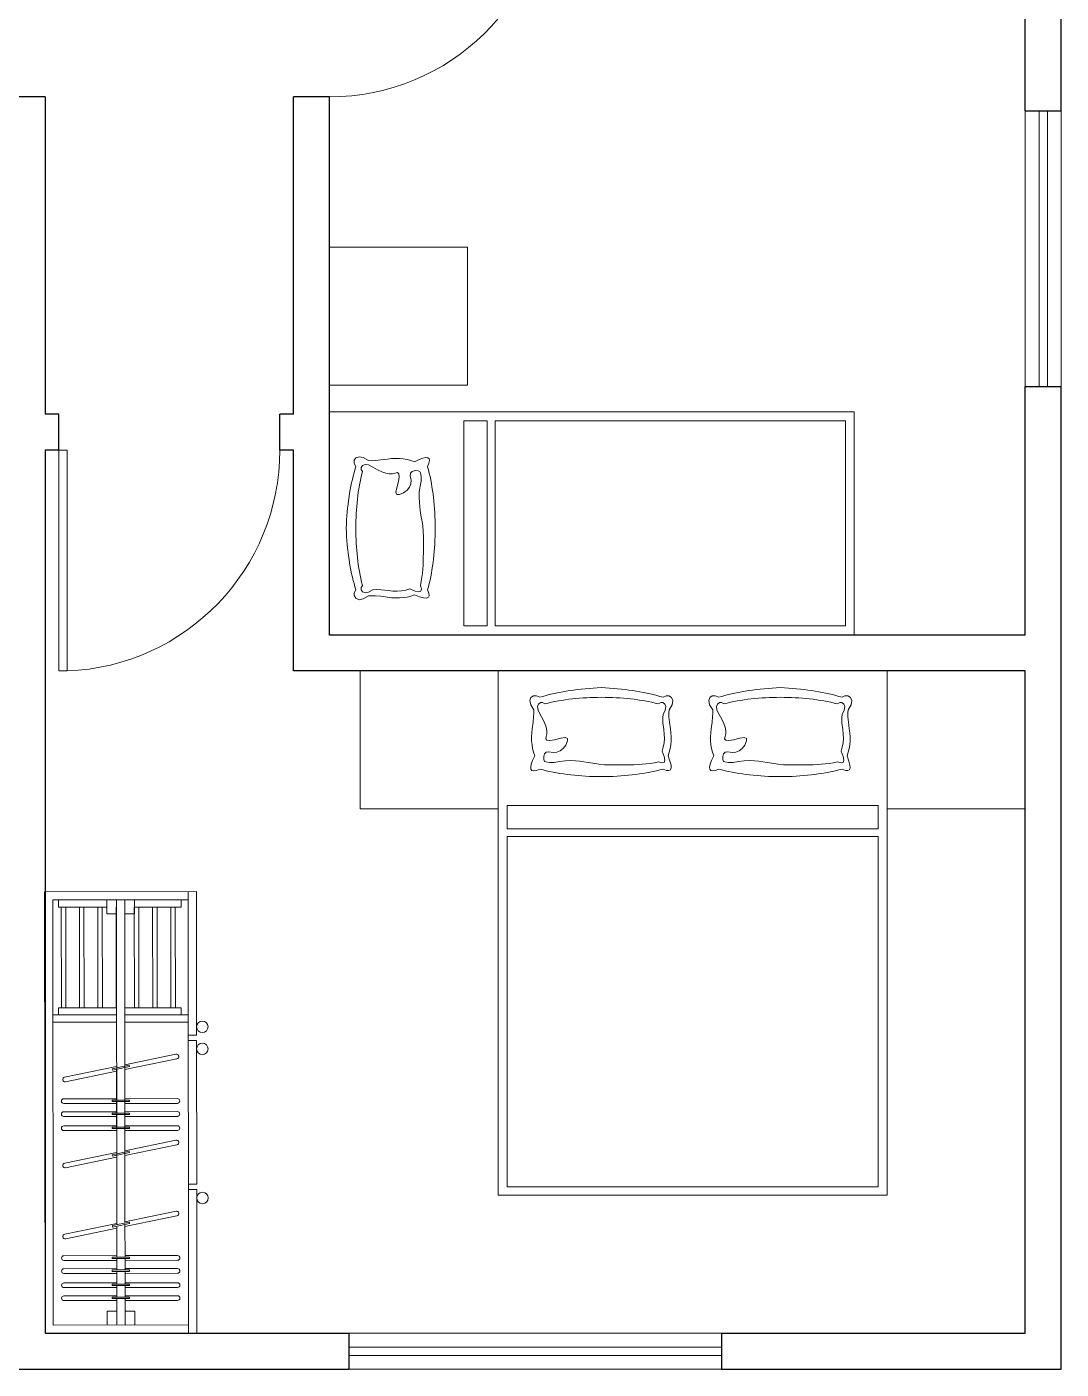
# Model space of a CAD drawing. Header units: centimetres. Extents: x -15692 to -14942, y 4339 to 5301.
# Drawn here: x -15316.5 to -14941.9, y 4339.4 to 4825.8 of the extents above; entities that cross this region are included whole.
import ezdxf

# ---------------------------------------------------------------- set-up
doc = ezdxf.new("R2010")
doc.units = ezdxf.units.CM
for name, color, linetype, lineweight in [('Janela', 92, 'Continuous', 15), ('Objetos', 34, 'Continuous', 13), ('Paredes', 154, 'Continuous', 25), ('Porta', 30, 'Continuous', 15)]:
    doc.layers.add(name, color=color, linetype=linetype, lineweight=lineweight)

# ---------------------------------------------------------------- blocks, each defined once
blk = doc.blocks.new('cama_casal')
at = {"layer": 'Objetos'}
for p, q in [((-0.7045, 0), (-1.2045, 0)), ((-1.2045, 0), (-1.2045, -0.5)), ((-0.7045, -1.9), (-0.7045, 0)), ((-0.7045, 0), (0.7045, 0)), ((-0.7045, -0.5), (-0.7045, 0)), ((0.7045, 0), (0.7045, -0.5)), ((1.2045, 0), (0.7045, 0)), ((0.7045, 0), (0.7045, -1.9)), ((1.2045, -0.5), (1.2045, 0)), ((-0.5856, -0.0962), (-0.5899, -0.1075)), ((-0.5769, -0.0902), (-0.5856, -0.0962)), ((-0.5661, -0.0899), (-0.5769, -0.0902)), ((-0.5537, -0.0956), (-0.5661, -0.0899)), ((-0.5425, -0.0923), (-0.5537, -0.0956)), ((-0.5311, -0.0891), (-0.5425, -0.0923)), ((-0.5195, -0.086), (-0.5311, -0.0891)), ((-0.5076, -0.0832), (-0.5195, -0.086)), ((-0.4955, -0.0805), (-0.5076, -0.0832)), ((-0.4831, -0.0779), (-0.4955, -0.0805)), ((-0.4705, -0.0755), (-0.4831, -0.0779)), ((-0.4576, -0.0733), (-0.4705, -0.0755)), ((-0.4445, -0.0712), (-0.4576, -0.0733)), ((-0.4311, -0.0693), (-0.4445, -0.0712)), ((-0.4175, -0.0676), (-0.4311, -0.0693)), ((-0.4036, -0.066), (-0.4175, -0.0676)), ((-0.3895, -0.0646), (-0.4036, -0.066)), ((-0.3969, -0.0978), (-0.3838, -0.097)), ((-0.3752, -0.0633), (-0.3895, -0.0646)), ((-0.3838, -0.097), (-0.3707, -0.0964)), ((-0.3606, -0.0623), (-0.3752, -0.0633)), ((-0.3707, -0.0964), (-0.3574, -0.0959)), ((-0.3457, -0.0613), (-0.3606, -0.0623)), ((-0.3574, -0.0959), (-0.3441, -0.0957)), ((-0.3306, -0.0606), (-0.3457, -0.0613)), ((-0.3441, -0.0957), (-0.3306, -0.0956)), ((-0.3157, -0.0613), (-0.3306, -0.0606)), ((-0.3306, -0.0956), (-0.3171, -0.0957)), ((-0.3171, -0.0957), (-0.3036, -0.0959)), ((-0.3009, -0.0623), (-0.3157, -0.0613)), ((-0.3036, -0.0959), (-0.2903, -0.0964)), ((-0.2864, -0.0633), (-0.3009, -0.0623)), ((-0.2903, -0.0964), (-0.277, -0.097)), ((-0.2721, -0.0646), (-0.2864, -0.0633)), ((-0.277, -0.097), (-0.2638, -0.0978)), ((-0.258, -0.066), (-0.2721, -0.0646)), ((-0.2442, -0.0676), (-0.258, -0.066)), ((-0.2306, -0.0693), (-0.2442, -0.0676)), ((-0.2172, -0.0712), (-0.2306, -0.0693)), ((-0.2041, -0.0733), (-0.2172, -0.0712)), ((-0.1911, -0.0755), (-0.2041, -0.0733)), ((-0.1784, -0.0779), (-0.1911, -0.0755)), ((-0.166, -0.0805), (-0.1784, -0.0779)), ((-0.1537, -0.0832), (-0.166, -0.0805)), ((-0.1417, -0.086), (-0.1537, -0.0832)), ((-0.1299, -0.0891), (-0.1417, -0.086)), ((-0.1183, -0.0923), (-0.1299, -0.0891)), ((-0.107, -0.0956), (-0.1183, -0.0923)), ((-0.0964, -0.0899), (-0.107, -0.0956)), ((-0.0863, -0.0902), (-0.0964, -0.0899)), ((-0.077, -0.0962), (-0.0863, -0.0902)), ((-0.0717, -0.1075), (-0.077, -0.0962)), ((0.0625, -0.0962), (0.0582, -0.1075)), ((0.0712, -0.0902), (0.0625, -0.0962)), ((0.082, -0.0899), (0.0712, -0.0902)), ((0.0944, -0.0956), (0.082, -0.0899)), ((0.1055, -0.0923), (0.0944, -0.0956)), ((0.1169, -0.0891), (0.1055, -0.0923)), ((0.1286, -0.086), (0.1169, -0.0891)), ((0.1405, -0.0832), (0.1286, -0.086)), ((0.1526, -0.0805), (0.1405, -0.0832)), ((0.165, -0.0779), (0.1526, -0.0805)), ((0.1776, -0.0755), (0.165, -0.0779)), ((0.1905, -0.0733), (0.1776, -0.0755)), ((0.2036, -0.0712), (0.1905, -0.0733)), ((0.217, -0.0693), (0.2036, -0.0712)), ((0.2306, -0.0676), (0.217, -0.0693)), ((0.2444, -0.066), (0.2306, -0.0676)), ((0.2586, -0.0646), (0.2444, -0.066)), ((0.2512, -0.0978), (0.2643, -0.097)), ((0.2729, -0.0633), (0.2586, -0.0646)), ((0.2643, -0.097), (0.2774, -0.0964)), ((0.2875, -0.0623), (0.2729, -0.0633)), ((0.2774, -0.0964), (0.2907, -0.0959)), ((0.3024, -0.0613), (0.2875, -0.0623)), ((0.2907, -0.0959), (0.304, -0.0957)), ((0.3174, -0.0606), (0.3024, -0.0613)), ((0.304, -0.0957), (0.3174, -0.0956)), ((0.3324, -0.0613), (0.3174, -0.0606)), ((0.3174, -0.0956), (0.331, -0.0957)), ((0.331, -0.0957), (0.3445, -0.0959)), ((0.3472, -0.0623), (0.3324, -0.0613)), ((0.3445, -0.0959), (0.3578, -0.0964)), ((0.3617, -0.0633), (0.3472, -0.0623)), ((0.3578, -0.0964), (0.3711, -0.097)), ((0.376, -0.0646), (0.3617, -0.0633)), ((0.3711, -0.097), (0.3843, -0.0978)), ((0.3901, -0.066), (0.376, -0.0646)), ((0.4039, -0.0676), (0.3901, -0.066)), ((0.4175, -0.0693), (0.4039, -0.0676)), ((0.4309, -0.0712), (0.4175, -0.0693)), ((0.444, -0.0733), (0.4309, -0.0712)), ((0.457, -0.0755), (0.444, -0.0733)), ((0.4696, -0.0779), (0.457, -0.0755)), ((0.4821, -0.0805), (0.4696, -0.0779)), ((0.4944, -0.0832), (0.4821, -0.0805)), ((0.5064, -0.086), (0.4944, -0.0832)), ((0.5182, -0.0891), (0.5064, -0.086)), ((0.5298, -0.0923), (0.5182, -0.0891)), ((0.5411, -0.0956), (0.5298, -0.0923)), ((0.5517, -0.0899), (0.5411, -0.0956)), ((0.5618, -0.0902), (0.5517, -0.0899)), ((0.5711, -0.0962), (0.5618, -0.0902)), ((0.5764, -0.1075), (0.5711, -0.0962)), ((-0.5899, -0.1075), (-0.5866, -0.1225)), ((-0.5866, -0.1225), (-0.5756, -0.1412)), ((-0.5756, -0.1412), (-0.5752, -0.1518)), ((-0.562, -0.1295), (-0.5581, -0.12)), ((-0.56, -0.142), (-0.562, -0.1295)), ((-0.5518, -0.1574), (-0.56, -0.142)), ((-0.5581, -0.12), (-0.5513, -0.1148)), ((-0.5513, -0.1148), (-0.5436, -0.1145)), ((-0.5436, -0.1145), (-0.5356, -0.1193)), ((-0.5356, -0.1193), (-0.5233, -0.1164)), ((-0.5233, -0.1164), (-0.5111, -0.1136)), ((-0.5111, -0.1136), (-0.4987, -0.1111)), ((-0.4987, -0.1111), (-0.4862, -0.1088)), ((-0.4862, -0.1088), (-0.4737, -0.1066)), ((-0.4737, -0.1066), (-0.4611, -0.1047)), ((-0.4611, -0.1047), (-0.4484, -0.1029)), ((-0.4484, -0.1029), (-0.4357, -0.1014)), ((-0.4357, -0.1014), (-0.4228, -0.1)), ((-0.4228, -0.1), (-0.4099, -0.0988)), ((-0.4099, -0.0988), (-0.3969, -0.0978)), ((-0.2638, -0.0978), (-0.2506, -0.0988)), ((-0.2506, -0.0988), (-0.2376, -0.1)), ((-0.2376, -0.1), (-0.2246, -0.1014)), ((-0.2246, -0.1014), (-0.2117, -0.1029)), ((-0.2117, -0.1029), (-0.1988, -0.1047)), ((-0.1988, -0.1047), (-0.1861, -0.1066)), ((-0.1861, -0.1066), (-0.1734, -0.1088)), ((-0.1734, -0.1088), (-0.1607, -0.1111)), ((-0.1607, -0.1111), (-0.1482, -0.1136)), ((-0.1482, -0.1136), (-0.1357, -0.1164)), ((-0.1357, -0.1164), (-0.1232, -0.1193)), ((-0.1232, -0.1193), (-0.1153, -0.1145)), ((-0.1153, -0.1145), (-0.1078, -0.1148)), ((-0.1078, -0.1148), (-0.1007, -0.12)), ((-0.0991, -0.142), (-0.107, -0.1574)), ((-0.1007, -0.12), (-0.0969, -0.1295)), ((-0.0969, -0.1295), (-0.0991, -0.142)), ((-0.0862, -0.1518), (-0.0851, -0.1412)), ((-0.0851, -0.1412), (-0.0745, -0.1225)), ((-0.0745, -0.1225), (-0.0717, -0.1075)), ((0.0582, -0.1075), (0.0615, -0.1225)), ((0.0615, -0.1225), (0.0725, -0.1412)), ((0.0725, -0.1412), (0.0729, -0.1518)), ((0.0861, -0.1295), (0.09, -0.12)), ((0.0881, -0.142), (0.0861, -0.1295)), ((0.0963, -0.1574), (0.0881, -0.142)), ((0.09, -0.12), (0.0968, -0.1148)), ((0.0968, -0.1148), (0.1045, -0.1145)), ((0.1045, -0.1145), (0.1125, -0.1193)), ((0.1125, -0.1193), (0.1247, -0.1164)), ((0.1247, -0.1164), (0.137, -0.1136)), ((0.137, -0.1136), (0.1494, -0.1111)), ((0.1494, -0.1111), (0.1618, -0.1088)), ((0.1618, -0.1088), (0.1744, -0.1066)), ((0.1744, -0.1066), (0.187, -0.1047)), ((0.187, -0.1047), (0.1996, -0.1029)), ((0.1996, -0.1029), (0.2124, -0.1014)), ((0.2124, -0.1014), (0.2252, -0.1)), ((0.2252, -0.1), (0.2382, -0.0988)), ((0.2382, -0.0988), (0.2512, -0.0978)), ((0.3843, -0.0978), (0.3975, -0.0988)), ((0.3975, -0.0988), (0.4105, -0.1)), ((0.4105, -0.1), (0.4235, -0.1014)), ((0.4235, -0.1014), (0.4364, -0.1029)), ((0.4364, -0.1029), (0.4493, -0.1047)), ((0.4493, -0.1047), (0.462, -0.1066)), ((0.462, -0.1066), (0.4747, -0.1088)), ((0.4747, -0.1088), (0.4874, -0.1111)), ((0.4874, -0.1111), (0.4999, -0.1136)), ((0.4999, -0.1136), (0.5124, -0.1164)), ((0.5124, -0.1164), (0.5249, -0.1193)), ((0.5249, -0.1193), (0.5328, -0.1145)), ((0.5328, -0.1145), (0.5403, -0.1148)), ((0.5403, -0.1148), (0.5474, -0.12)), ((0.549, -0.142), (0.5411, -0.1574)), ((0.5474, -0.12), (0.5512, -0.1295)), ((0.5512, -0.1295), (0.549, -0.142)), ((0.5619, -0.1518), (0.563, -0.1412)), ((0.563, -0.1412), (0.5736, -0.1225)), ((0.5736, -0.1225), (0.5764, -0.1075)), ((-0.578, -0.186), (-0.5812, -0.2099)), ((-0.576, -0.1667), (-0.578, -0.186)), ((-0.5752, -0.1518), (-0.576, -0.1667)), ((-0.5421, -0.1745), (-0.5518, -0.1574)), ((-0.5349, -0.1901), (-0.5421, -0.1745)), ((-0.5302, -0.2042), (-0.5349, -0.1901)), ((-0.107, -0.1574), (-0.1084, -0.1693)), ((-0.1084, -0.1693), (-0.1076, -0.1876)), ((-0.1076, -0.1876), (-0.1045, -0.2124)), ((-0.0857, -0.1667), (-0.0862, -0.1518)), ((-0.0839, -0.186), (-0.0857, -0.1667)), ((-0.0807, -0.2099), (-0.0839, -0.186)), ((0.0701, -0.186), (0.0669, -0.2099)), ((0.0721, -0.1667), (0.0701, -0.186)), ((0.0729, -0.1518), (0.0721, -0.1667)), ((0.106, -0.1745), (0.0963, -0.1574)), ((0.1132, -0.1901), (0.106, -0.1745)), ((0.1179, -0.2042), (0.1132, -0.1901)), ((0.5411, -0.1574), (0.5397, -0.1693)), ((0.5397, -0.1693), (0.5405, -0.1876)), ((0.5405, -0.1876), (0.5436, -0.2124)), ((0.5624, -0.1667), (0.5619, -0.1518)), ((0.5642, -0.186), (0.5624, -0.1667)), ((0.5674, -0.2099), (0.5642, -0.186)), ((-0.5828, -0.2248), (-0.5835, -0.2393)), ((-0.5835, -0.2393), (-0.5831, -0.2536)), ((-0.5812, -0.2099), (-0.5828, -0.2248)), ((-0.5323, -0.2461), (-0.5306, -0.2374)), ((-0.5306, -0.2374), (-0.528, -0.2279)), ((-0.5279, -0.2168), (-0.5302, -0.2042)), ((-0.528, -0.2279), (-0.5279, -0.2168)), ((-0.4614, -0.2411), (-0.4768, -0.2437)), ((-0.4533, -0.2445), (-0.4614, -0.2411)), ((-0.1045, -0.2124), (-0.1026, -0.2291)), ((-0.1026, -0.2291), (-0.1023, -0.2453)), ((-0.0788, -0.2248), (-0.0807, -0.2099)), ((-0.0779, -0.2393), (-0.0788, -0.2248)), ((-0.078, -0.2536), (-0.0779, -0.2393)), ((0.0653, -0.2248), (0.0646, -0.2393)), ((0.0646, -0.2393), (0.065, -0.2536)), ((0.0669, -0.2099), (0.0653, -0.2248)), ((0.1158, -0.2461), (0.1175, -0.2374)), ((0.1175, -0.2374), (0.1201, -0.2279)), ((0.1202, -0.2168), (0.1179, -0.2042)), ((0.1201, -0.2279), (0.1202, -0.2168)), ((0.1867, -0.2411), (0.1712, -0.2437)), ((0.1948, -0.2445), (0.1867, -0.2411)), ((0.5436, -0.2124), (0.5455, -0.2291)), ((0.5455, -0.2291), (0.5458, -0.2453)), ((0.5693, -0.2248), (0.5674, -0.2099)), ((0.5702, -0.2393), (0.5693, -0.2248)), ((0.5701, -0.2536), (0.5702, -0.2393)), ((-0.5831, -0.2536), (-0.5818, -0.2676)), ((-0.5818, -0.2676), (-0.5795, -0.2813)), ((-0.5795, -0.2813), (-0.5761, -0.2948)), ((-0.5278, -0.2511), (-0.5323, -0.2461)), ((-0.517, -0.2524), (-0.5278, -0.2511)), ((-0.5, -0.25), (-0.517, -0.2524)), ((-0.4768, -0.2437), (-0.5, -0.25)), ((-0.4916, -0.2945), (-0.4794, -0.2897)), ((-0.4794, -0.2897), (-0.4687, -0.281)), ((-0.4687, -0.281), (-0.4593, -0.2687)), ((-0.4593, -0.2687), (-0.4527, -0.2537)), ((-0.4527, -0.2537), (-0.4533, -0.2445)), ((-0.1063, -0.2763), (-0.1107, -0.2912)), ((-0.1107, -0.2912), (-0.1031, -0.3104)), ((-0.1035, -0.261), (-0.1063, -0.2763)), ((-0.1023, -0.2453), (-0.1035, -0.261)), ((-0.0846, -0.2948), (-0.0813, -0.2813)), ((-0.0813, -0.2813), (-0.0792, -0.2676)), ((-0.0792, -0.2676), (-0.078, -0.2536)), ((0.065, -0.2536), (0.0663, -0.2676)), ((0.0663, -0.2676), (0.0686, -0.2813)), ((0.0686, -0.2813), (0.072, -0.2948)), ((0.1203, -0.2511), (0.1158, -0.2461)), ((0.1311, -0.2524), (0.1203, -0.2511)), ((0.1481, -0.25), (0.1311, -0.2524)), ((0.1712, -0.2437), (0.1481, -0.25)), ((0.1565, -0.2945), (0.1687, -0.2897)), ((0.1687, -0.2897), (0.1794, -0.281)), ((0.1794, -0.281), (0.1887, -0.2687)), ((0.1887, -0.2687), (0.1954, -0.2537)), ((0.1954, -0.2537), (0.1948, -0.2445)), ((0.5418, -0.2763), (0.5374, -0.2912)), ((0.5374, -0.2912), (0.545, -0.3104)), ((0.5446, -0.261), (0.5418, -0.2763)), ((0.5458, -0.2453), (0.5446, -0.261)), ((0.5635, -0.2948), (0.5668, -0.2813)), ((0.5668, -0.2813), (0.5689, -0.2676)), ((0.5689, -0.2676), (0.5701, -0.2536)), ((-0.5844, -0.3384), (-0.5865, -0.3489)), ((-0.5795, -0.3247), (-0.5844, -0.3384)), ((-0.5718, -0.308), (-0.5795, -0.3247)), ((-0.5761, -0.2948), (-0.5718, -0.308)), ((-0.5393, -0.3105), (-0.5364, -0.3002)), ((-0.539, -0.3214), (-0.5393, -0.3105)), ((-0.5367, -0.3278), (-0.539, -0.3214)), ((-0.5318, -0.3299), (-0.5367, -0.3278)), ((-0.5364, -0.3002), (-0.5302, -0.2942)), ((-0.5181, -0.3322), (-0.5318, -0.3299)), ((-0.5302, -0.2942), (-0.5206, -0.293)), ((-0.5206, -0.293), (-0.5053, -0.2956)), ((-0.5016, -0.3317), (-0.5181, -0.3322)), ((-0.5053, -0.2956), (-0.4916, -0.2945)), ((-0.4825, -0.3286), (-0.5016, -0.3317)), ((-0.4618, -0.3255), (-0.4825, -0.3286)), ((-0.4423, -0.3247), (-0.4618, -0.3255)), ((-0.4237, -0.3261), (-0.4423, -0.3247)), ((-0.4096, -0.3273), (-0.4237, -0.3261)), ((-0.3944, -0.329), (-0.4096, -0.3273)), ((-0.3782, -0.3313), (-0.3944, -0.329)), ((-0.3613, -0.3343), (-0.3782, -0.3313)), ((-0.3392, -0.3378), (-0.3613, -0.3343)), ((-0.3192, -0.3399), (-0.3392, -0.3378)), ((-0.3013, -0.3405), (-0.3192, -0.3399)), ((-0.2549, -0.3404), (-0.27, -0.3405)), ((-0.24, -0.3403), (-0.2549, -0.3404)), ((-0.2255, -0.3401), (-0.24, -0.3403)), ((-0.2113, -0.3399), (-0.2255, -0.3401)), ((-0.1971, -0.3394), (-0.2113, -0.3399)), ((-0.1828, -0.3384), (-0.1971, -0.3394)), ((-0.1682, -0.337), (-0.1828, -0.3384)), ((-0.1534, -0.3351), (-0.1682, -0.337)), ((-0.1384, -0.3328), (-0.1534, -0.3351)), ((-0.1232, -0.3299), (-0.1384, -0.3328)), ((-0.1104, -0.3335), (-0.1232, -0.3299)), ((-0.1029, -0.3315), (-0.1104, -0.3335)), ((-0.1031, -0.3104), (-0.1004, -0.3238)), ((-0.1004, -0.3238), (-0.1029, -0.3315)), ((-0.0888, -0.308), (-0.0846, -0.2948)), ((-0.0888, -0.308), (-0.0888, -0.308)), ((-0.0821, -0.3264), (-0.0888, -0.308)), ((-0.0784, -0.3409), (-0.0821, -0.3264)), ((0.0636, -0.3384), (0.0616, -0.3489)), ((0.0685, -0.3247), (0.0636, -0.3384)), ((0.0763, -0.308), (0.0685, -0.3247)), ((0.072, -0.2948), (0.0763, -0.308)), ((0.1088, -0.3105), (0.1117, -0.3002)), ((0.109, -0.3214), (0.1088, -0.3105)), ((0.1114, -0.3278), (0.109, -0.3214)), ((0.1163, -0.3299), (0.1114, -0.3278)), ((0.1117, -0.3002), (0.1179, -0.2942)), ((0.13, -0.3322), (0.1163, -0.3299)), ((0.1179, -0.2942), (0.1275, -0.293)), ((0.1275, -0.293), (0.1428, -0.2956)), ((0.1464, -0.3317), (0.13, -0.3322)), ((0.1428, -0.2956), (0.1565, -0.2945)), ((0.1656, -0.3286), (0.1464, -0.3317)), ((0.1863, -0.3255), (0.1656, -0.3286)), ((0.2058, -0.3247), (0.1863, -0.3255)), ((0.2244, -0.3261), (0.2058, -0.3247)), ((0.2385, -0.3273), (0.2244, -0.3261)), ((0.2537, -0.329), (0.2385, -0.3273)), ((0.2699, -0.3313), (0.2537, -0.329)), ((0.2868, -0.3343), (0.2699, -0.3313)), ((0.3089, -0.3378), (0.2868, -0.3343)), ((0.3289, -0.3399), (0.3089, -0.3378)), ((0.3468, -0.3405), (0.3289, -0.3399)), ((0.3932, -0.3404), (0.3781, -0.3405)), ((0.408, -0.3403), (0.3932, -0.3404)), ((0.4226, -0.3401), (0.408, -0.3403)), ((0.4368, -0.3399), (0.4226, -0.3401)), ((0.4509, -0.3394), (0.4368, -0.3399)), ((0.4653, -0.3384), (0.4509, -0.3394)), ((0.4799, -0.337), (0.4653, -0.3384)), ((0.4947, -0.3351), (0.4799, -0.337)), ((0.5097, -0.3328), (0.4947, -0.3351)), ((0.5249, -0.3299), (0.5097, -0.3328)), ((0.5376, -0.3335), (0.5249, -0.3299)), ((0.5452, -0.3315), (0.5376, -0.3335)), ((0.545, -0.3104), (0.5476, -0.3238)), ((0.5476, -0.3238), (0.5452, -0.3315)), ((0.5592, -0.308), (0.5635, -0.2948)), ((0.566, -0.3264), (0.5592, -0.308)), ((0.5592, -0.308), (0.5592, -0.308)), ((0.5697, -0.3409), (0.566, -0.3264)), ((-0.5865, -0.3489), (-0.5857, -0.3564)), ((-0.5857, -0.3564), (-0.582, -0.3607)), ((-0.582, -0.3607), (-0.5755, -0.3621)), ((-0.5755, -0.3621), (-0.5661, -0.3603)), ((-0.5661, -0.3603), (-0.5537, -0.3555)), ((-0.5537, -0.3555), (-0.5419, -0.3586)), ((-0.5419, -0.3586), (-0.53, -0.3615)), ((-0.53, -0.3615), (-0.5179, -0.3643)), ((-0.5179, -0.3643), (-0.5056, -0.3668)), ((-0.5056, -0.3668), (-0.4931, -0.3692)), ((-0.4931, -0.3692), (-0.4805, -0.3714)), ((-0.4805, -0.3714), (-0.4677, -0.3734)), ((-0.4677, -0.3734), (-0.4548, -0.3752)), ((-0.4548, -0.3752), (-0.4417, -0.3768)), ((-0.4417, -0.3768), (-0.4284, -0.3783)), ((-0.4284, -0.3783), (-0.4149, -0.3795)), ((-0.4149, -0.3795), (-0.4013, -0.3806)), ((-0.4013, -0.3806), (-0.3875, -0.3814)), ((-0.3875, -0.3814), (-0.3735, -0.3821)), ((-0.3735, -0.3821), (-0.3594, -0.3826)), ((-0.3594, -0.3826), (-0.3451, -0.3829)), ((-0.3451, -0.3829), (-0.3306, -0.383)), ((-0.3306, -0.383), (-0.3161, -0.3829)), ((-0.3161, -0.3829), (-0.3017, -0.3826)), ((-0.3017, -0.3826), (-0.2875, -0.3821)), ((-0.2855, -0.3405), (-0.3013, -0.3405)), ((-0.2875, -0.3821), (-0.2734, -0.3814)), ((-0.27, -0.3405), (-0.2855, -0.3405)), ((-0.2734, -0.3814), (-0.2596, -0.3806)), ((-0.2596, -0.3806), (-0.2459, -0.3795)), ((-0.2459, -0.3795), (-0.2324, -0.3783)), ((-0.2324, -0.3783), (-0.2191, -0.3768)), ((-0.2191, -0.3768), (-0.2059, -0.3752)), ((-0.2059, -0.3752), (-0.1929, -0.3734)), ((-0.1929, -0.3734), (-0.1802, -0.3714)), ((-0.1802, -0.3714), (-0.1675, -0.3692)), ((-0.1675, -0.3692), (-0.1551, -0.3668)), ((-0.1551, -0.3668), (-0.1428, -0.3643)), ((-0.1428, -0.3643), (-0.1307, -0.3615)), ((-0.1307, -0.3615), (-0.1187, -0.3586)), ((-0.1187, -0.3586), (-0.107, -0.3555)), ((-0.107, -0.3555), (-0.0949, -0.3603)), ((-0.0949, -0.3603), (-0.086, -0.3612)), ((-0.086, -0.3612), (-0.0804, -0.3583)), ((-0.0804, -0.3583), (-0.0778, -0.3516)), ((-0.0778, -0.3516), (-0.0784, -0.3409)), ((0.0616, -0.3489), (0.0624, -0.3564)), ((0.0624, -0.3564), (0.066, -0.3607)), ((0.066, -0.3607), (0.0726, -0.3621)), ((0.0726, -0.3621), (0.082, -0.3603)), ((0.082, -0.3603), (0.0944, -0.3555)), ((0.0944, -0.3555), (0.1062, -0.3586)), ((0.1062, -0.3586), (0.1181, -0.3615)), ((0.1181, -0.3615), (0.1302, -0.3643)), ((0.1302, -0.3643), (0.1425, -0.3668)), ((0.1425, -0.3668), (0.1549, -0.3692)), ((0.1549, -0.3692), (0.1676, -0.3714)), ((0.1676, -0.3714), (0.1803, -0.3734)), ((0.1803, -0.3734), (0.1933, -0.3752)), ((0.1933, -0.3752), (0.2064, -0.3768)), ((0.2064, -0.3768), (0.2197, -0.3783)), ((0.2197, -0.3783), (0.2332, -0.3795)), ((0.2332, -0.3795), (0.2468, -0.3806)), ((0.2468, -0.3806), (0.2606, -0.3814)), ((0.2606, -0.3814), (0.2745, -0.3821)), ((0.2745, -0.3821), (0.2887, -0.3826)), ((0.2887, -0.3826), (0.303, -0.3829)), ((0.303, -0.3829), (0.3174, -0.383)), ((0.3174, -0.383), (0.332, -0.3829)), ((0.332, -0.3829), (0.3464, -0.3826)), ((0.3464, -0.3826), (0.3606, -0.3821)), ((0.3626, -0.3405), (0.3468, -0.3405)), ((0.3606, -0.3821), (0.3747, -0.3814)), ((0.3781, -0.3405), (0.3626, -0.3405)), ((0.3747, -0.3814), (0.3885, -0.3806)), ((0.3885, -0.3806), (0.4022, -0.3795)), ((0.4022, -0.3795), (0.4157, -0.3783)), ((0.4157, -0.3783), (0.429, -0.3768)), ((0.429, -0.3768), (0.4422, -0.3752)), ((0.4422, -0.3752), (0.4551, -0.3734)), ((0.4551, -0.3734), (0.4679, -0.3714)), ((0.4679, -0.3714), (0.4806, -0.3692)), ((0.4806, -0.3692), (0.493, -0.3668)), ((0.493, -0.3668), (0.5053, -0.3643)), ((0.5053, -0.3643), (0.5174, -0.3615)), ((0.5174, -0.3615), (0.5294, -0.3586)), ((0.5294, -0.3586), (0.5411, -0.3555)), ((0.5411, -0.3555), (0.5532, -0.3603)), ((0.5532, -0.3603), (0.562, -0.3612)), ((0.562, -0.3612), (0.5677, -0.3583)), ((0.5677, -0.3583), (0.5703, -0.3516)), ((0.5703, -0.3516), (0.5697, -0.3409)), ((-1.2045, -0.5), (-0.7045, -0.5)), ((0.6714, -0.4873), (-0.6714, -0.4873)), ((-0.6714, -0.4873), (-0.6714, -0.5717)), ((0.6714, -0.5717), (0.6714, -0.4873)), ((0.7045, -0.5), (1.2045, -0.5)), ((-0.6714, -0.5717), (0.6714, -0.5717)), ((0.6714, -0.6004), (-0.6714, -0.6004)), ((-0.6714, -0.6004), (-0.6714, -1.8694)), ((0.6714, -1.8694), (0.6714, -0.6004)), ((-0.6714, -1.8694), (0.6714, -1.8694)), ((0.7045, -1.9), (-0.7045, -1.9))]:
    blk.add_line(p, q, dxfattribs=at)
blk = doc.blocks.new('guarda_roupa')
at = {"layer": 'Objetos'}
for p, q in [((-0.8005, 0.5493), (-0.2805, 0.5498)), ((-0.8, -0.0007), (-0.8005, 0.5493)), ((-0.2805, 0.5198), (-0.2805, 0.5498)), ((-0.2605, 0.5498), (0.2595, 0.5502)), ((-0.2605, 0.5198), (-0.2605, 0.5498)), ((0.2595, 0.5502), (0.2595, 0.5202)), ((0.2795, 0.5502), (0.7995, 0.5507)), ((0.2795, 0.5502), (0.2795, 0.5202)), ((0.7995, 0.5507), (0.8, 0.0007)), ((-0.8005, 0.5193), (0.7995, 0.5207)), ((-0.77, 0.0293), (-0.7705, 0.5193)), ((-0.7704, 0.4937), (-0.7445, 0.4937)), ((-0.7445, 0.4937), (-0.7443, 0.3243)), ((-0.3796, 0.494), (-0.3537, 0.4941)), ((-0.3796, 0.494), (-0.3795, 0.2897)), ((-0.3537, 0.5197), (-0.3535, 0.2897)), ((-0.3277, 0.5197), (-0.3275, 0.2897)), ((0.7695, 0.5207), (0.77, 0.0307)), ((-0.3796, 0.4729), (-0.7445, 0.4726)), ((-0.3796, 0.4568), (-0.7444, 0.4565)), ((-0.1731, 0.2898), (-0.2112, 0.4748)), ((-0.1945, 0.4782), (-0.1556, 0.2899)), ((-0.0501, 0.29), (-0.0502, 0.4801)), ((-0.0331, 0.4801), (-0.0329, 0.29)), ((-0.003, 0.29), (-0.0031, 0.4801)), ((0.014, 0.4802), (0.0142, 0.29)), ((0.0483, 0.29), (0.0481, 0.4802)), ((0.0652, 0.4802), (0.0654, 0.2901)), ((0.1386, 0.2901), (0.1005, 0.4751)), ((0.1173, 0.4785), (0.1561, 0.2901)), ((0.3956, 0.2903), (0.3574, 0.4753)), ((0.3742, 0.4787), (0.413, 0.2904)), ((0.5186, 0.2905), (0.5184, 0.4806)), ((0.5356, 0.4806), (0.5357, 0.2905)), ((0.5657, 0.2905), (0.5656, 0.4806)), ((0.5827, 0.4807), (0.5828, 0.2905)), ((0.617, 0.2905), (0.6168, 0.4807)), ((0.6339, 0.4807), (0.6341, 0.2906)), ((0.6641, 0.2906), (0.6639, 0.4807)), ((0.681, 0.4807), (0.6812, 0.2906)), ((-0.3796, 0.4068), (-0.7444, 0.4065)), ((-0.3795, 0.3907), (-0.7444, 0.3903)), ((-0.3795, 0.3407), (-0.7443, 0.3403)), ((-0.7203, 0.3244), (-0.7703, 0.3243)), ((-0.3795, 0.3245), (-0.7443, 0.3242)), ((-0.7203, 0.2894), (-0.7203, 0.3244)), ((-0.1713, 0.3058), (-0.1665, 0.3068)), ((-0.1587, 0.2442), (-0.1713, 0.3058)), ((-0.1665, 0.3068), (-0.1538, 0.2452)), ((-0.0451, 0.2437), (-0.0451, 0.3065)), ((-0.0451, 0.3065), (-0.0402, 0.3065)), ((-0.0402, 0.3065), (-0.0401, 0.2437)), ((0.002, 0.3066), (0.007, 0.3066)), ((0.002, 0.2437), (0.002, 0.3066)), ((0.007, 0.3066), (0.007, 0.2437)), ((0.0532, 0.3066), (0.0582, 0.3066)), ((0.0533, 0.2438), (0.0532, 0.3066)), ((0.0582, 0.3066), (0.0582, 0.2438)), ((0.1404, 0.3061), (0.1453, 0.3071)), ((0.1531, 0.2445), (0.1404, 0.3061)), ((0.1453, 0.3071), (0.158, 0.2455)), ((0.3973, 0.3063), (0.4022, 0.3073)), ((0.41, 0.2447), (0.3973, 0.3063)), ((0.4022, 0.3073), (0.4149, 0.2457)), ((0.5236, 0.307), (0.5285, 0.307)), ((0.5236, 0.2442), (0.5236, 0.307)), ((0.5285, 0.307), (0.5286, 0.2442)), ((0.5707, 0.2442), (0.5707, 0.3071)), ((0.5707, 0.3071), (0.5756, 0.3071)), ((0.5756, 0.3071), (0.5757, 0.2442)), ((0.622, 0.2443), (0.6219, 0.3071)), ((0.6219, 0.3071), (0.6269, 0.3071)), ((0.6269, 0.3071), (0.6269, 0.2443)), ((0.669, 0.3072), (0.674, 0.3072)), ((0.6691, 0.2443), (0.669, 0.3072)), ((0.674, 0.3072), (0.674, 0.2443)), ((0.7697, 0.3257), (0.7197, 0.3256)), ((0.7197, 0.3256), (0.7197, 0.2906)), ((0.4006, 0.2904), (-0.7703, 0.2893)), ((0.4068, 0.2604), (-0.7702, 0.2593)), ((-0.3794, 0.2584), (-0.7443, 0.2581)), ((-0.7202, 0.2244), (-0.7202, 0.2594)), ((-0.3794, 0.2597), (-0.3792, 0.0495)), ((-0.3535, 0.2597), (-0.3533, 0.0297)), ((-0.3275, 0.2597), (-0.3273, 0.0297)), ((-0.1282, 0.0718), (-0.167, 0.2599)), ((-0.0451, 0.29), (-0.163, 0.2899)), ((-0.1538, 0.2452), (-0.1587, 0.2442)), ((-0.0451, 0.26), (-0.1568, 0.2599)), ((-0.1495, 0.2599), (-0.1114, 0.0753)), ((-0.0499, 0.0687), (-0.0501, 0.26)), ((-0.0401, 0.2437), (-0.0451, 0.2437)), ((0.002, 0.29), (-0.0401, 0.29)), ((0.002, 0.26), (-0.0401, 0.26)), ((-0.0329, 0.26), (-0.0328, 0.0687)), ((-0.0028, 0.0687), (-0.0029, 0.26)), ((0.007, 0.2437), (0.002, 0.2437)), ((0.0532, 0.29), (0.007, 0.29)), ((0.0533, 0.26), (0.007, 0.26)), ((0.0142, 0.26), (0.0144, 0.0687)), ((0.0485, 0.0688), (0.0483, 0.26)), ((0.0582, 0.2438), (0.0533, 0.2438)), ((0.0654, 0.2601), (0.0656, 0.0688)), ((0.1836, 0.0721), (0.1448, 0.2601)), ((0.158, 0.2455), (0.1531, 0.2445)), ((0.1623, 0.2601), (0.2003, 0.0755)), ((0.4405, 0.0723), (0.4017, 0.2604)), ((0.5236, 0.2905), (0.4057, 0.2904)), ((0.4149, 0.2457), (0.41, 0.2447)), ((0.5236, 0.2605), (0.4119, 0.2604)), ((0.4192, 0.2604), (0.4573, 0.0758)), ((0.5188, 0.0692), (0.5186, 0.2605)), ((0.5286, 0.2442), (0.5236, 0.2442)), ((0.5707, 0.2905), (0.5285, 0.2905)), ((0.5707, 0.2605), (0.5286, 0.2605)), ((0.5358, 0.2605), (0.5359, 0.0692)), ((0.5659, 0.0692), (0.5657, 0.2605)), ((0.5757, 0.2442), (0.5707, 0.2442)), ((0.6219, 0.2905), (0.5757, 0.2905)), ((0.622, 0.2605), (0.5757, 0.2605)), ((0.5829, 0.2605), (0.583, 0.0692)), ((0.6172, 0.0693), (0.617, 0.2605)), ((0.6269, 0.2443), (0.622, 0.2443)), ((0.669, 0.2906), (0.6269, 0.2906)), ((0.6691, 0.2606), (0.6269, 0.2606)), ((0.6341, 0.2606), (0.6343, 0.0693)), ((0.6643, 0.0693), (0.6641, 0.2606)), ((0.674, 0.2443), (0.6691, 0.2443)), ((0.7697, 0.2907), (0.674, 0.2906)), ((0.7698, 0.2607), (0.674, 0.2606)), ((0.6812, 0.2606), (0.6814, 0.0693)), ((0.7198, 0.2606), (0.7198, 0.2256)), ((-0.7202, 0.2244), (-0.7702, 0.2243)), ((-0.7442, 0.2243), (-0.7441, 0.0492)), ((-0.3794, 0.2084), (-0.7442, 0.2081)), ((0.7698, 0.2257), (0.7198, 0.2256)), ((-0.3794, 0.1922), (-0.7442, 0.1919)), ((-0.3793, 0.1422), (-0.7442, 0.1419)), ((-0.3793, 0.1261), (-0.7442, 0.1258)), ((-0.7441, 0.0492), (-0.77, 0.0492)), ((-0.3793, 0.0761), (-0.7441, 0.0758)), ((-0.3793, 0.06), (-0.7441, 0.0596)), ((-0.3533, 0.0496), (-0.3792, 0.0495)), ((0.8, 0.0007), (-0.8, -0.0007)), ((0.77, 0.0307), (-0.77, 0.0293))]:
    blk.add_line(p, q, dxfattribs=at)
for centre in [(-0.3107, 0.5705), (-0.2303, 0.5706), (0.3097, 0.571)]:
    blk.add_circle(centre, 0.0208, dxfattribs=at)
for centre, start, end in [((-0.0417, 0.4801), 0.0505, 180.0505), ((0.0054, 0.4802), 0.0505, 180.0505), ((0.0567, 0.4802), 0.0505, 180.0505), ((0.527, 0.4806), 0.0505, 180.0505), ((0.5741, 0.4807), 0.0505, 180.0505), ((0.6254, 0.4807), 0.0505, 180.0505), ((0.6725, 0.4807), 0.0505, 180.0505), ((-0.2029, 0.4765), 11.6452, 191.6452), ((0.1089, 0.4768), 11.6452, 191.6452), ((0.3658, 0.477), 11.6452, 191.6452), ((-0.1198, 0.0735), 191.6452, 11.6452), ((-0.0413, 0.0687), 180.0505, 0.0505), ((0.0058, 0.0687), 180.0505, 0.0505), ((0.057, 0.0688), 180.0505, 0.0505), ((0.1919, 0.0738), 191.6452, 11.6452), ((0.4489, 0.074), 191.6452, 11.6452), ((0.5274, 0.0692), 180.0505, 0.0505), ((0.5745, 0.0692), 180.0505, 0.0505), ((0.6257, 0.0693), 180.0505, 0.0505), ((0.6728, 0.0693), 180.0505, 0.0505)]:
    blk.add_arc(centre, 0.00856, start, end, dxfattribs=at)
blk = doc.blocks.new('cama_solteiro')
at = {"layer": 'Objetos'}
for p, q in [((0.4045, 0), (-0.4045, 0)), ((-0.4045, 0), (-0.4045, -1.9)), ((0.4045, -1.9), (0.4045, 0)), ((0.5007, 0), (1.0007, 0)), ((0.5007, -0.5), (0.5007, 0)), ((1.0007, 0), (1.0007, -0.5)), ((-0.2764, -0.1075), (-0.2711, -0.0962)), ((-0.2711, -0.0962), (-0.2618, -0.0902)), ((-0.2618, -0.0902), (-0.2517, -0.0899)), ((-0.2517, -0.0899), (-0.2411, -0.0956)), ((-0.2411, -0.0956), (-0.2298, -0.0923)), ((-0.2298, -0.0923), (-0.2182, -0.0891)), ((-0.2182, -0.0891), (-0.2064, -0.086)), ((-0.2064, -0.086), (-0.1944, -0.0832)), ((-0.1944, -0.0832), (-0.1821, -0.0805)), ((-0.1821, -0.0805), (-0.1696, -0.0779)), ((-0.1696, -0.0779), (-0.157, -0.0755)), ((-0.157, -0.0755), (-0.144, -0.0733)), ((-0.144, -0.0733), (-0.1309, -0.0712)), ((-0.1309, -0.0712), (-0.1175, -0.0693)), ((-0.1175, -0.0693), (-0.1039, -0.0676)), ((-0.1039, -0.0676), (-0.0901, -0.066)), ((-0.0901, -0.066), (-0.076, -0.0646)), ((-0.0711, -0.097), (-0.0843, -0.0978)), ((-0.076, -0.0646), (-0.0617, -0.0633)), ((-0.0578, -0.0964), (-0.0711, -0.097)), ((-0.0617, -0.0633), (-0.0472, -0.0623)), ((-0.0445, -0.0959), (-0.0578, -0.0964)), ((-0.0472, -0.0623), (-0.0324, -0.0613)), ((-0.031, -0.0957), (-0.0445, -0.0959)), ((-0.0324, -0.0613), (-0.0174, -0.0606)), ((-0.0174, -0.0956), (-0.031, -0.0957)), ((-0.0174, -0.0606), (-0.0024, -0.0613)), ((-0.004, -0.0957), (-0.0174, -0.0956)), ((0.0093, -0.0959), (-0.004, -0.0957)), ((-0.0024, -0.0613), (0.0125, -0.0623)), ((0.0226, -0.0964), (0.0093, -0.0959)), ((0.0125, -0.0623), (0.0271, -0.0633)), ((0.0357, -0.097), (0.0226, -0.0964)), ((0.0271, -0.0633), (0.0414, -0.0646)), ((0.0488, -0.0978), (0.0357, -0.097)), ((0.0414, -0.0646), (0.0556, -0.066)), ((0.0556, -0.066), (0.0694, -0.0676)), ((0.0694, -0.0676), (0.083, -0.0693)), ((0.083, -0.0693), (0.0964, -0.0712)), ((0.0964, -0.0712), (0.1095, -0.0733)), ((0.1095, -0.0733), (0.1224, -0.0755)), ((0.1224, -0.0755), (0.135, -0.0779)), ((0.135, -0.0779), (0.1474, -0.0805)), ((0.1474, -0.0805), (0.1595, -0.0832)), ((0.1595, -0.0832), (0.1714, -0.086)), ((0.1714, -0.086), (0.1831, -0.0891)), ((0.1831, -0.0891), (0.1945, -0.0923)), ((0.1945, -0.0923), (0.2056, -0.0956)), ((0.2056, -0.0956), (0.218, -0.0899)), ((0.218, -0.0899), (0.2288, -0.0902)), ((0.2288, -0.0902), (0.2375, -0.0962)), ((0.2375, -0.0962), (0.2418, -0.1075)), ((-0.2736, -0.1225), (-0.2764, -0.1075)), ((-0.263, -0.1412), (-0.2736, -0.1225)), ((-0.2619, -0.1518), (-0.263, -0.1412)), ((-0.2474, -0.12), (-0.2512, -0.1295)), ((-0.2512, -0.1295), (-0.249, -0.142)), ((-0.249, -0.142), (-0.2411, -0.1574)), ((-0.2403, -0.1148), (-0.2474, -0.12)), ((-0.2328, -0.1145), (-0.2403, -0.1148)), ((-0.2249, -0.1193), (-0.2328, -0.1145)), ((-0.2124, -0.1164), (-0.2249, -0.1193)), ((-0.1999, -0.1136), (-0.2124, -0.1164)), ((-0.1874, -0.1111), (-0.1999, -0.1136)), ((-0.1747, -0.1088), (-0.1874, -0.1111)), ((-0.162, -0.1066), (-0.1747, -0.1088)), ((-0.1493, -0.1047), (-0.162, -0.1066)), ((-0.1364, -0.1029), (-0.1493, -0.1047)), ((-0.1235, -0.1014), (-0.1364, -0.1029)), ((-0.1105, -0.1), (-0.1235, -0.1014)), ((-0.0975, -0.0988), (-0.1105, -0.1)), ((-0.0843, -0.0978), (-0.0975, -0.0988)), ((0.0618, -0.0988), (0.0488, -0.0978)), ((0.0748, -0.1), (0.0618, -0.0988)), ((0.0876, -0.1014), (0.0748, -0.1)), ((0.1004, -0.1029), (0.0876, -0.1014)), ((0.113, -0.1047), (0.1004, -0.1029)), ((0.1256, -0.1066), (0.113, -0.1047)), ((0.1382, -0.1088), (0.1256, -0.1066)), ((0.1506, -0.1111), (0.1382, -0.1088)), ((0.163, -0.1136), (0.1506, -0.1111)), ((0.1753, -0.1164), (0.163, -0.1136)), ((0.1875, -0.1193), (0.1753, -0.1164)), ((0.1955, -0.1145), (0.1875, -0.1193)), ((0.2032, -0.1148), (0.1955, -0.1145)), ((0.21, -0.12), (0.2032, -0.1148)), ((0.2037, -0.1574), (0.2119, -0.142)), ((0.2139, -0.1295), (0.21, -0.12)), ((0.2119, -0.142), (0.2139, -0.1295)), ((0.2275, -0.1412), (0.2271, -0.1518)), ((0.2385, -0.1225), (0.2275, -0.1412)), ((0.2418, -0.1075), (0.2385, -0.1225)), ((-0.2674, -0.2099), (-0.2642, -0.186)), ((-0.2642, -0.186), (-0.2624, -0.1667)), ((-0.2624, -0.1667), (-0.2619, -0.1518)), ((-0.2405, -0.1876), (-0.2436, -0.2124)), ((-0.2411, -0.1574), (-0.2397, -0.1693)), ((-0.2397, -0.1693), (-0.2405, -0.1876)), ((0.1821, -0.2042), (0.1868, -0.1901)), ((0.1868, -0.1901), (0.194, -0.1745)), ((0.194, -0.1745), (0.2037, -0.1574)), ((0.2271, -0.1518), (0.2279, -0.1667)), ((0.2279, -0.1667), (0.2299, -0.186)), ((0.2299, -0.186), (0.2331, -0.2099)), ((-0.2702, -0.2393), (-0.2693, -0.2248)), ((-0.2701, -0.2536), (-0.2702, -0.2393)), ((-0.2693, -0.2248), (-0.2674, -0.2099)), ((-0.2455, -0.2291), (-0.2458, -0.2453)), ((-0.2436, -0.2124), (-0.2455, -0.2291)), ((0.1052, -0.2445), (0.1133, -0.2411)), ((0.1133, -0.2411), (0.1288, -0.2437)), ((0.1798, -0.2168), (0.1821, -0.2042)), ((0.1799, -0.2279), (0.1798, -0.2168)), ((0.1825, -0.2374), (0.1799, -0.2279)), ((0.1842, -0.2461), (0.1825, -0.2374)), ((0.2331, -0.2099), (0.2347, -0.2248)), ((0.2347, -0.2248), (0.2354, -0.2393)), ((0.2354, -0.2393), (0.235, -0.2536)), ((-0.2689, -0.2676), (-0.2701, -0.2536)), ((-0.2668, -0.2813), (-0.2689, -0.2676)), ((-0.2635, -0.2948), (-0.2668, -0.2813)), ((-0.2458, -0.2453), (-0.2446, -0.261)), ((-0.2374, -0.2912), (-0.245, -0.3104)), ((-0.2446, -0.261), (-0.2418, -0.2763)), ((-0.2418, -0.2763), (-0.2374, -0.2912)), ((0.1046, -0.2537), (0.1052, -0.2445)), ((0.1113, -0.2687), (0.1046, -0.2537)), ((0.1206, -0.281), (0.1113, -0.2687)), ((0.1313, -0.2897), (0.1206, -0.281)), ((0.1288, -0.2437), (0.1519, -0.25)), ((0.1435, -0.2945), (0.1313, -0.2897)), ((0.1519, -0.25), (0.1689, -0.2524)), ((0.1689, -0.2524), (0.1797, -0.2511)), ((0.1797, -0.2511), (0.1842, -0.2461)), ((0.2314, -0.2813), (0.228, -0.2948)), ((0.2337, -0.2676), (0.2314, -0.2813)), ((0.235, -0.2536), (0.2337, -0.2676)), ((-0.2697, -0.3409), (-0.266, -0.3264)), ((-0.266, -0.3264), (-0.2592, -0.308)), ((-0.2592, -0.308), (-0.2635, -0.2948)), ((-0.2592, -0.308), (-0.2592, -0.308)), ((-0.245, -0.3104), (-0.2476, -0.3238)), ((-0.2476, -0.3238), (-0.2452, -0.3315)), ((-0.2452, -0.3315), (-0.2376, -0.3335)), ((-0.2376, -0.3335), (-0.2249, -0.3299)), ((-0.2249, -0.3299), (-0.2097, -0.3328)), ((-0.2097, -0.3328), (-0.1947, -0.3351)), ((-0.1947, -0.3351), (-0.1799, -0.337)), ((-0.1799, -0.337), (-0.1653, -0.3384)), ((-0.1653, -0.3384), (-0.1509, -0.3394)), ((-0.1509, -0.3394), (-0.1368, -0.3399)), ((-0.1368, -0.3399), (-0.1226, -0.3401)), ((-0.1226, -0.3401), (-0.108, -0.3403)), ((-0.108, -0.3403), (-0.0932, -0.3404)), ((-0.0932, -0.3404), (-0.0781, -0.3405)), ((-0.0468, -0.3405), (-0.0289, -0.3399)), ((-0.0289, -0.3399), (-0.0089, -0.3378)), ((-0.0089, -0.3378), (0.0132, -0.3343)), ((0.0132, -0.3343), (0.0301, -0.3313)), ((0.0301, -0.3313), (0.0463, -0.329)), ((0.0463, -0.329), (0.0615, -0.3273)), ((0.0615, -0.3273), (0.0756, -0.3261)), ((0.0756, -0.3261), (0.0942, -0.3247)), ((0.0942, -0.3247), (0.1137, -0.3255)), ((0.1137, -0.3255), (0.1344, -0.3286)), ((0.1344, -0.3286), (0.1536, -0.3317)), ((0.1572, -0.2956), (0.1435, -0.2945)), ((0.1536, -0.3317), (0.17, -0.3322)), ((0.1725, -0.293), (0.1572, -0.2956)), ((0.17, -0.3322), (0.1837, -0.3299)), ((0.1821, -0.2942), (0.1725, -0.293)), ((0.1883, -0.3002), (0.1821, -0.2942)), ((0.1837, -0.3299), (0.1886, -0.3278)), ((0.1912, -0.3105), (0.1883, -0.3002)), ((0.1886, -0.3278), (0.191, -0.3214)), ((0.191, -0.3214), (0.1912, -0.3105)), ((0.228, -0.2948), (0.2237, -0.308)), ((0.2237, -0.308), (0.2315, -0.3247)), ((0.2315, -0.3247), (0.2364, -0.3384)), ((0.2364, -0.3384), (0.2384, -0.3489)), ((-0.2703, -0.3516), (-0.2697, -0.3409)), ((-0.2677, -0.3583), (-0.2703, -0.3516)), ((-0.262, -0.3612), (-0.2677, -0.3583)), ((-0.2532, -0.3603), (-0.262, -0.3612)), ((-0.2411, -0.3555), (-0.2532, -0.3603)), ((-0.2294, -0.3586), (-0.2411, -0.3555)), ((-0.2174, -0.3615), (-0.2294, -0.3586)), ((-0.2053, -0.3643), (-0.2174, -0.3615)), ((-0.193, -0.3668), (-0.2053, -0.3643)), ((-0.1806, -0.3692), (-0.193, -0.3668)), ((-0.1679, -0.3714), (-0.1806, -0.3692)), ((-0.1551, -0.3734), (-0.1679, -0.3714)), ((-0.1422, -0.3752), (-0.1551, -0.3734)), ((-0.129, -0.3768), (-0.1422, -0.3752)), ((-0.1157, -0.3783), (-0.129, -0.3768)), ((-0.1022, -0.3795), (-0.1157, -0.3783)), ((-0.0885, -0.3806), (-0.1022, -0.3795)), ((-0.0747, -0.3814), (-0.0885, -0.3806)), ((-0.0781, -0.3405), (-0.0626, -0.3405)), ((-0.0606, -0.3821), (-0.0747, -0.3814)), ((-0.0626, -0.3405), (-0.0468, -0.3405)), ((-0.0464, -0.3826), (-0.0606, -0.3821)), ((-0.032, -0.3829), (-0.0464, -0.3826)), ((-0.0174, -0.383), (-0.032, -0.3829)), ((-0.003, -0.3829), (-0.0174, -0.383)), ((0.0113, -0.3826), (-0.003, -0.3829)), ((0.0255, -0.3821), (0.0113, -0.3826)), ((0.0394, -0.3814), (0.0255, -0.3821)), ((0.0532, -0.3806), (0.0394, -0.3814)), ((0.0668, -0.3795), (0.0532, -0.3806)), ((0.0803, -0.3783), (0.0668, -0.3795)), ((0.0936, -0.3768), (0.0803, -0.3783)), ((0.1067, -0.3752), (0.0936, -0.3768)), ((0.1197, -0.3734), (0.1067, -0.3752)), ((0.1324, -0.3714), (0.1197, -0.3734)), ((0.1451, -0.3692), (0.1324, -0.3714)), ((0.1575, -0.3668), (0.1451, -0.3692)), ((0.1698, -0.3643), (0.1575, -0.3668)), ((0.1819, -0.3615), (0.1698, -0.3643)), ((0.1938, -0.3586), (0.1819, -0.3615)), ((0.2056, -0.3555), (0.1938, -0.3586)), ((0.218, -0.3603), (0.2056, -0.3555)), ((0.2274, -0.3621), (0.218, -0.3603)), ((0.234, -0.3607), (0.2274, -0.3621)), ((0.2376, -0.3564), (0.234, -0.3607)), ((0.2384, -0.3489), (0.2376, -0.3564)), ((-0.3714, -0.4873), (0.3714, -0.4873)), ((-0.3714, -0.5717), (-0.3714, -0.4873)), ((0.3714, -0.4873), (0.3714, -0.5717)), ((1.0007, -0.5), (0.5007, -0.5)), ((0.3714, -0.5717), (-0.3714, -0.5717)), ((-0.3714, -0.6004), (0.3714, -0.6004)), ((-0.3714, -1.8694), (-0.3714, -0.6004)), ((0.3714, -0.6004), (0.3714, -1.8694)), ((0.3714, -1.8694), (-0.3714, -1.8694)), ((-0.4045, -1.9), (0.4045, -1.9))]:
    blk.add_line(p, q, dxfattribs=at)

msp = doc.modelspace()

# ---------------------------------------------------------------- linework, layer by layer
at = {"layer": 'Janela'}
for p, q in [((-14954.94, 4795.41), (-14954.94, 4695.41)), ((-14949.94, 4795.41), (-14949.94, 4695.41)), ((-14946.94, 4795.41), (-14946.94, 4695.41)), ((-14941.94, 4795.41), (-14941.94, 4695.41)), ((-15199.94, 4352.41), (-15064.94, 4352.41)), ((-15199.94, 4347.41), (-15064.94, 4347.41)), ((-15199.94, 4344.41), (-15064.94, 4344.41)), ((-15199.94, 4339.41), (-15064.94, 4339.41))]:
    msp.add_line(p, q, dxfattribs=at)
at = {"layer": 'Paredes'}
for p, q in [((-14941.94, 4795.41), (-14941.94, 4923.41)), ((-14954.94, 4795.41), (-14954.94, 4885.41)), ((-15309.94, 4800.41), (-15322.94, 4800.41)), ((-15309.94, 4800.41), (-15309.94, 4685.41)), ((-15219.94, 4685.41), (-15219.94, 4800.41)), ((-15206.94, 4800.41), (-15219.94, 4800.41)), ((-15206.94, 4605.41), (-15206.94, 4800.41)), ((-14954.94, 4795.41), (-14941.94, 4795.41)), ((-14954.94, 4605.41), (-14954.94, 4695.41)), ((-14954.94, 4695.41), (-14941.94, 4695.41)), ((-14941.94, 4339.41), (-14941.94, 4695.41)), ((-15304.94, 4685.41), (-15309.94, 4685.41)), ((-15304.94, 4672.41), (-15304.94, 4685.41)), ((-15219.94, 4685.41), (-15224.94, 4685.41)), ((-15224.94, 4672.41), (-15224.94, 4685.41)), ((-15309.94, 4672.41), (-15309.94, 4352.41)), ((-15304.94, 4672.41), (-15309.94, 4672.41)), ((-15219.94, 4672.41), (-15224.94, 4672.41)), ((-15219.94, 4592.41), (-15219.94, 4672.41)), ((-14954.94, 4605.41), (-15206.94, 4605.41)), ((-14954.94, 4592.41), (-15219.94, 4592.41)), ((-14954.94, 4352.41), (-14954.94, 4592.41)), ((-15309.94, 4352.41), (-15199.94, 4352.41)), ((-15199.94, 4352.41), (-15199.94, 4339.41)), ((-15064.94, 4352.41), (-15064.94, 4339.41)), ((-15064.94, 4352.41), (-14954.94, 4352.41)), ((-15455.94, 4339.41), (-15199.94, 4339.41)), ((-15064.94, 4339.41), (-14941.94, 4339.41))]:
    msp.add_line(p, q, dxfattribs=at)
at = {"layer": 'Porta'}
msp.add_lwpolyline([(-15304.94, 4672.41), (-15301.94, 4672.41), (-15301.94, 4592.41), (-15304.94, 4592.41)], close=True, dxfattribs=at)
for centre, radius, start, end in [((-15206.94, 4880.41), 80, 270, 358.9258), ((-15304.94, 4672.41), 80.06, 272.1476, 0)]:
    msp.add_arc(centre, radius, start, end, dxfattribs=at)

# ---------------------------------------------------------------- block references
at = {"xscale": 100, "yscale": 100, "zscale": 100}
for name, p, rotation in [('cama_solteiro', (-15206.94, 4645.86), 90), ('guarda_roupa', (-15310.01, 4432.41), 270)]:
    msp.add_blockref(name, p, dxfattribs=dict(at, rotation=rotation))
msp.add_blockref('cama_casal', (-15075.39, 4592.41), dxfattribs=at)

doc.saveas('drawing.dxf')
